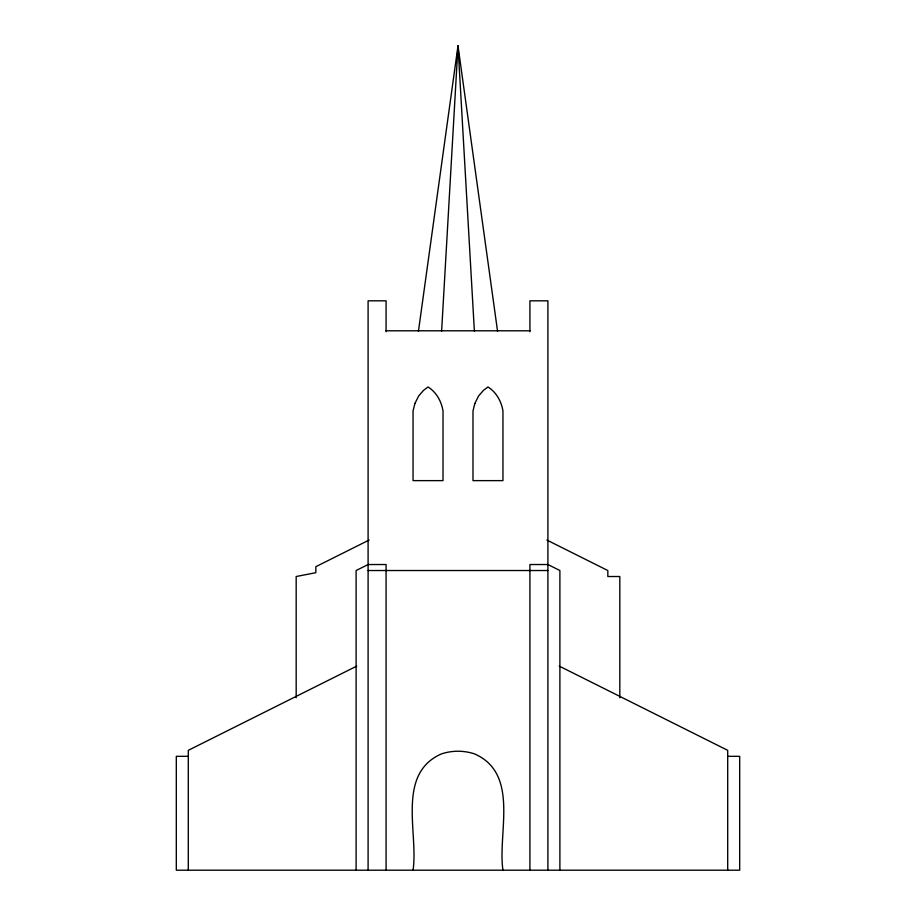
<?xml version="1.0" encoding="UTF-8"?>
<svg xmlns="http://www.w3.org/2000/svg" width="916" height="916" viewBox="0 0 916 916"><rect width="100%" height="100%" fill="white"/><g stroke="black" fill="none" stroke-linecap="round" stroke-linejoin="round"><path stroke-width="1.37" d="M441.615 331.203L458 45.8L497.571 331.34M418.429 331.34L458 45.8L474.385 331.203M369.137 540.039L315.825 566.695L315.825 572.695L296.177 576.519L296.177 697.694M356.748 666.104L188.295 750.33L188.295 870.2M386.083 330.79L529.917 330.79M368.095 570.531L547.905 570.519M188.295 756.33L176.307 756.33L176.307 870.2L739.693 870.2L739.693 756.33L727.705 756.33M546.886 540.051L607.835 570.531L607.835 576.519L619.823 576.519L619.823 697.82M559.252 666.104L727.705 750.33L727.705 870.2M559.894 870.2L559.894 570.519L547.905 564.531L529.917 564.531L529.917 870.2M547.905 870.2L547.905 300.826L529.917 300.826L529.917 331.729M502.953 870.2C497.445 832.965 519.887 773.837 474.568 753.902A52.739 52.739 0 0 0 441.432 753.902C396.113 773.837 418.555 832.965 413.047 870.2M386.083 331.729L386.083 300.826L368.095 300.826L368.095 870.2M386.083 870.2L386.083 564.531L368.095 564.531L356.106 570.531L356.106 870.2M414.925 403.464L413.047 410.952L413.047 480.625L443.012 480.625L443.012 410.952C441.443 401.38 436.394 392.197 428.035 386.976L423.535 390.353L418.669 395.964L414.925 403.464M474.854 403.464L472.988 410.952L472.988 480.625L502.953 480.625L502.953 410.952C501.373 401.38 496.323 392.197 487.965 386.976L483.476 390.353L478.599 395.964L474.854 403.464"/></g></svg>
